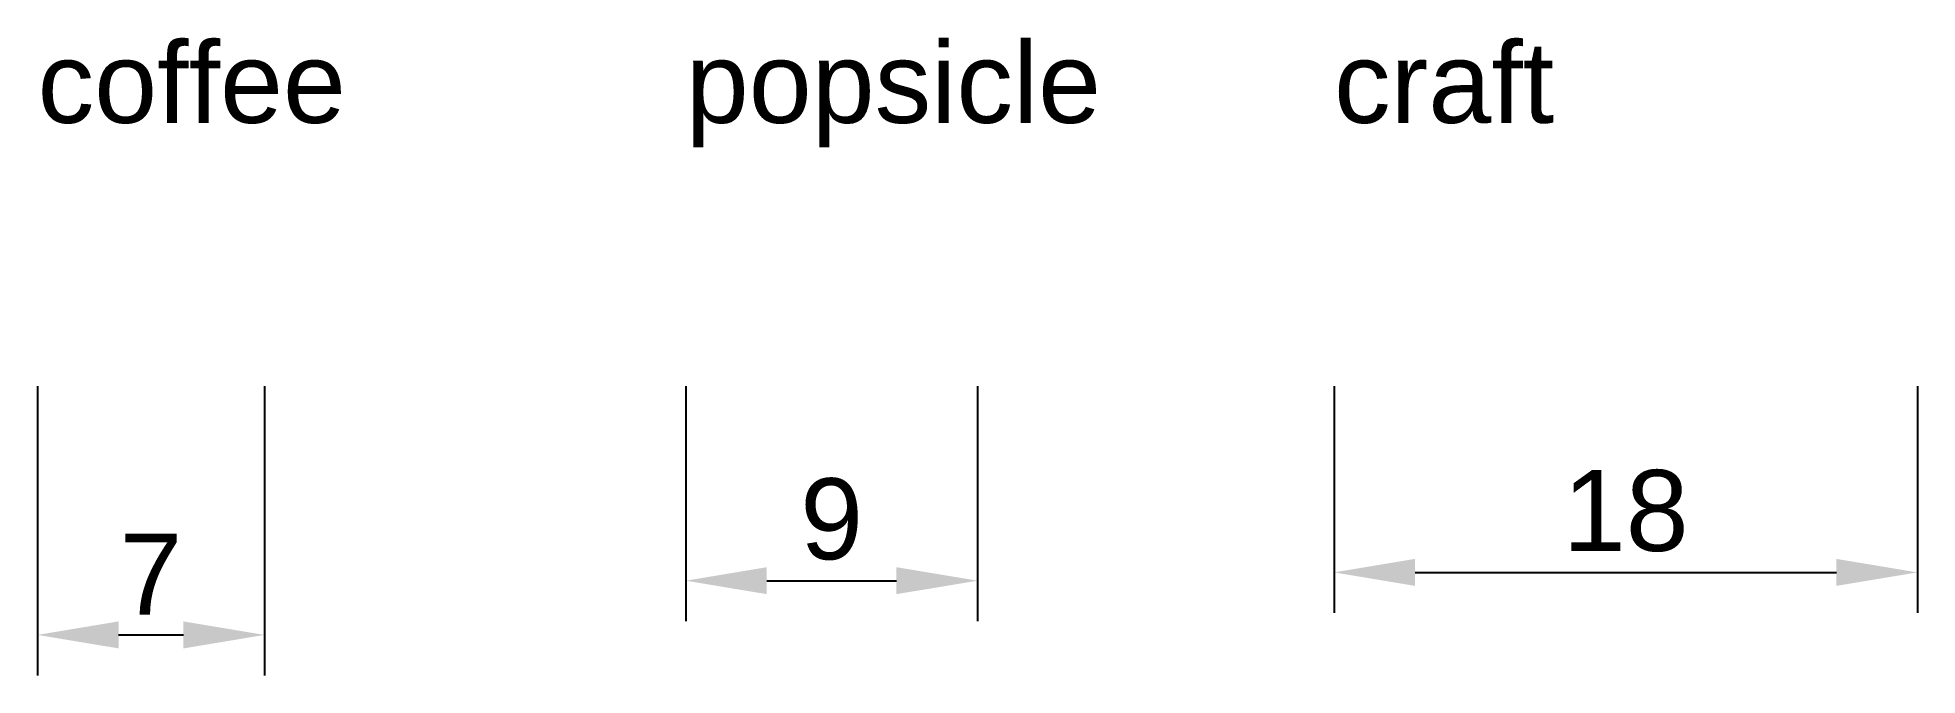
# Model space of a CAD drawing. Header units: millimetres. Extents: x 1460 to 1518, y 1590.4 to 1610.1.
import ezdxf

# ---------------------------------------------------------------- set-up
doc = ezdxf.new("R2010")
doc.units = ezdxf.units.MM
doc.layers.add('Layer4', color=250, linetype='Continuous')
doc.layers.add('Layer5', color=250, linetype='Continuous')
doc.styles.get("Standard").update_dxf_attribs({"font": 'Arial Regular.ttf'})
doc.dimstyles.new('ISO-25', dxfattribs={"dimtxt": 2.5, "dimasz": 2.5, "dimexe": 1.25, "dimexo": 0.625, "dimtad": 1, "dimtxsty": 'Standard', "dimcen": 2.5, "dimadec": 0, "dimazin": 0, "dimtfac": 1, "dimtmove": 0, "dimatfit": 3, "dimfxl": 1, "dimarcsym": 0})

# ---------------------------------------------------------------- blocks, each defined once
blk = doc.blocks.new('*D2')
at = {"layer": 'Defpoints', "color": 0, "transparency": 16777216}
for p in [(1460, 1600), (1467, 1600), (1467, 1591.698)]:
    blk.add_point(p, dxfattribs=at)
at = {"layer": 'Layer5', "color": 0, "lineweight": -2, "transparency": 16777216}
for p, q in [((1460, 1599.375), (1460, 1590.448)), ((1467, 1599.375), (1467, 1590.448)), ((1462.5, 1591.698), (1464.5, 1591.698))]:
    blk.add_line(p, q, dxfattribs=at)
at = {"layer": 'Layer5', "color": 0, "transparency": 16777216}
for points in [[(1462.5, 1592.115), (1462.5, 1591.282), (1460, 1591.698)], [(1464.5, 1592.115), (1464.5, 1591.282), (1467, 1591.698)]]:
    blk.add_solid(points, dxfattribs=at)
at = {"layer": 'Layer5', "color": 0, "transparency": 16777216, "insert": (1463.5, 1593.573), "char_height": 2.5, "attachment_point": 5}
blk.add_mtext('7', dxfattribs=at)
blk = doc.blocks.new('*D3')
at = {"layer": 'Defpoints', "color": 0, "transparency": 16777216}
for p in [(1480, 1600), (1489, 1600), (1489, 1593.372)]:
    blk.add_point(p, dxfattribs=at)
at = {"layer": 'Layer5', "color": 0, "lineweight": -2, "transparency": 16777216}
for p, q in [((1480, 1599.375), (1480, 1592.122)), ((1489, 1599.375), (1489, 1592.122)), ((1482.5, 1593.372), (1486.5, 1593.372))]:
    blk.add_line(p, q, dxfattribs=at)
at = {"layer": 'Layer5', "color": 0, "transparency": 16777216}
for points in [[(1482.5, 1593.789), (1482.5, 1592.956), (1480, 1593.372)], [(1486.5, 1593.789), (1486.5, 1592.956), (1489, 1593.372)]]:
    blk.add_solid(points, dxfattribs=at)
at = {"layer": 'Layer5', "color": 0, "transparency": 16777216, "insert": (1484.5, 1595.264), "char_height": 2.5, "attachment_point": 5}
blk.add_mtext('9', dxfattribs=at)
blk = doc.blocks.new('*D4')
at = {"layer": 'Defpoints', "color": 0, "transparency": 16777216}
for p in [(1500, 1600), (1518, 1600), (1518, 1593.628)]:
    blk.add_point(p, dxfattribs=at)
at = {"layer": 'Layer5', "color": 0, "lineweight": -2, "transparency": 16777216}
for p, q in [((1500, 1599.375), (1500, 1592.378)), ((1518, 1599.375), (1518, 1592.378)), ((1502.5, 1593.628), (1515.5, 1593.628))]:
    blk.add_line(p, q, dxfattribs=at)
at = {"layer": 'Layer5', "color": 0, "transparency": 16777216}
for points in [[(1502.5, 1594.045), (1502.5, 1593.211), (1500, 1593.628)], [(1515.5, 1594.045), (1515.5, 1593.211), (1518, 1593.628)]]:
    blk.add_solid(points, dxfattribs=at)
at = {"layer": 'Layer5', "color": 0, "transparency": 16777216, "insert": (1509, 1595.52), "char_height": 2.5, "attachment_point": 5}
blk.add_mtext('18', dxfattribs=at)

msp = doc.modelspace()

# ---------------------------------------------------------------- texts
at = {"layer": 'Layer4', "char_height": 2.5, "attachment_point": 1}
for s, width, insert in [('coffee', 10, (1460, 1610, 2.5)), ('popsicle', 10, (1480, 1610, 2.5)), ('craft', 20, (1500, 1610, 2.5))]:
    msp.add_mtext_dynamic_manual_height_columns(s, width=width, gutter_width=12.5, heights=[0], dxfattribs=dict(at, insert=insert))

# ---------------------------------------------------------------- dimensions: what is measured, and where the dimension line sits
at = {"layer": 'Layer5'}
for base, p1, p2, picture, middle in [((1467, 1591.698), (1460, 1600), (1467, 1600), '*D2', (1463.5, 1593.573)), ((1489, 1593.372), (1480, 1600), (1489, 1600), '*D3', (1484.5, 1595.264)), ((1518, 1593.628), (1500, 1600), (1518, 1600), '*D4', (1509, 1595.52))]:
    dim = msp.add_linear_dim(base=base, p1=p1, p2=p2, dimstyle='ISO-25', dxfattribs=at)
    dim.commit()
    dim.dimension.update_dxf_attribs({"geometry": picture, "text_midpoint": middle})

doc.saveas('drawing.dxf')
